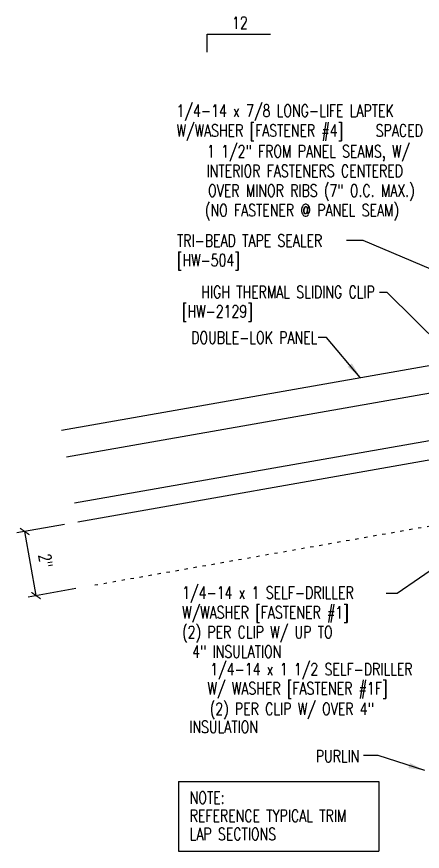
# Model space of a CAD drawing. Header units: inches. Extents: x 6.5 to 41.7, y 11.9 to 43.1.
# Drawn here: x 6.47 to 18.92, y 11.88 to 37.53 of the extents above; entities that cross this region are included whole.
import ezdxf
from ezdxf.enums import TextEntityAlignment as Align

# ---------------------------------------------------------------- set-up
doc = ezdxf.new("R2010")
doc.units = ezdxf.units.IN
doc.header["$MEASUREMENT"] = 0
doc.linetypes.add('ACAD_ISO07W100', pattern=[3, 0, -3])
for name, color, linetype in [('DIM', 7, 'Continuous'), ('FASTENER', 9, 'Continuous'), ('MARK', 1, 'Continuous'), ('PANEL', 11, 'Continuous'), ('TEXT', 2, 'Continuous')]:
    doc.layers.add(name, color=color, linetype=linetype)
doc.styles.add('TEXT1', font='ROMANS.shx', dxfattribs={"width": 0.75, "height": 0.375})
doc.dimstyles.new('DETAIL', dxfattribs={"dimscale": 4, "dimtxt": 0.09375, "dimasz": 0.0625, "dimexe": 0.0625, "dimexo": 0.125, "dimgap": 0.0625, "dimtad": 1, "dimdec": 4, "dimzin": 3, "dimdsep": 46, "dimlunit": 4, "dimtxsty": 'TEXT1', "dimblk": 'ARCHTICK', "dimcen": 0.0625, "dimclrd": 7, "dimclre": 7, "dimclrt": 2, "dimadec": 0, "dimazin": 0, "dimtfac": 0.59375, "dimtdec": 4, "dimtmove": 0, "dimatfit": 3, "dimfxl": 0, "dimtolj": 1, "dimtzin": 3, "dimarcsym": 0})
doc.dimstyles.new('DETAIL$7', dxfattribs={"dimscale": 4, "dimtxt": 0.09375, "dimasz": 0.125, "dimexe": 0.0625, "dimexo": 0.125, "dimgap": 0.0625, "dimtad": 1, "dimdec": 4, "dimzin": 3, "dimdsep": 46, "dimlunit": 4, "dimtxsty": 'TEXT1', "dimblk": 'ARCHTICK', "dimcen": 0.0625, "dimclrd": 7, "dimclre": 7, "dimclrt": 2, "dimadec": 0, "dimazin": 0, "dimtfac": 0.59375, "dimtdec": 4, "dimtmove": 0, "dimatfit": 3, "dimfxl": 0, "dimfrac": 2, "dimtolj": 1, "dimtzin": 3, "dimarcsym": 0})

# ---------------------------------------------------------------- blocks, each defined once
blk = doc.blocks.new('_ArchTick')
at = {"color": 0, "linetype": 'ByBlock', "const_width": 0.15}
blk.add_lwpolyline([(-0.5, -0.5), (0.5, 0.5)], dxfattribs=at)
blk = doc.blocks.new('slopl1')
at = {"layer": 'MARK', "color": 6}
blk.add_lwpolyline([(0, 0), (0, 0.1368), (0.4871, 0.1368)], dxfattribs=at)
at = {"layer": 'MARK', "color": 2, "style": 'TEXT1', "width": 0.75}
blk.add_text('12', height=0.09375, dxfattribs=at).set_placement((0.1909, 0.1779))
blk.add_attdef('SLOPL1', text='', height=0.0938, dxfattribs=at).set_placement((-0.0549, 0.0243), align=Align.RIGHT)
blk = doc.blocks.new('dsc-HW-504')
at = {"layer": 'TEXT', "style": 'TEXT1', "width": 0.75}
for s, p in [('TRI-BEAD TAPE SEALER', (0, 0)), ('[HW-504]', (0, -0.6))]:
    blk.add_text(s, height=0.375, dxfattribs=at).set_placement(p)
at = {"layer": 'TEXT', "style": 'TEXT1', "flags": 1}
for tag, p in [('COLOR', (0, -1.2)), ('CALC', (0, -1.2)), ('OPT1', (0, -1.2)), ('OPT2', (0, -1.2)), ('OPT3', (0, -1.2)), ('GAGE', (0, -1.2)), ('SHPLN', (0, -1.2)), ('PART', (0, -1.2)), ('DESCRIPTION', (0, -1.2)), ('MULTIPLE', (0, -1.2)), ('SPARE1', (0, -1.8)), ('SPARE2', (0, -1.8)), ('SPARE3', (0, -1.8)), ('SPARE4', (0, -1.8)), ('SPARE5', (0, -1.8)), ('SPARE6', (0, -1.8)), ('SPARE7', (0, -1.8)), ('SPARE8', (0, -1.8)), ('SPARE9', (0, -1.8)), ('SPARE10', (0, -1.8))]:
    blk.add_attdef(tag, p, '', height=0.375, dxfattribs=at)
blk = doc.blocks.new('FD-F4')
at = {"layer": 'TEXT', "style": 'TEXT1', "width": 0.75}
for s, p in [('1/4-14 x 7/8 LONG-LIFE LAPTEK', (0.0047, -0.0408)), ('W/WASHER [FASTENER #4]', (0.0047, -0.1926))]:
    blk.add_text(s, height=0.09375, dxfattribs=at).set_placement(p)
blk.add_attdef('(QUANTITY)', (1.4847, -0.1926), '', height=0.0938, dxfattribs=at)
at = {"layer": 'TEXT', "style": 'TEXT1', "flags": 1}
for tag, p in [('Color', (0.0624, -0.4349)), ('Calc', (0.0624, -0.4349)), ('Opt1', (0.0624, -0.4349)), ('Opt2', (0.0624, -0.4349)), ('Opt3', (0.0624, -0.4349)), ('Description', (0.0624, -0.4349)), ('Multiple', (0.0624, -0.4349)), ('Part', (0.0624, -0.4349)), ('Spare1', (0.0624, -0.6224)), ('Spare2', (0.0624, -0.6224)), ('Spare3', (0.0624, -0.6224)), ('Spare4', (0.0624, -0.6224)), ('Spare5', (0.0624, -0.6224)), ('Spare6', (0.0624, -0.6224)), ('Spare7', (0.0624, -0.6224)), ('Spare8', (0.0624, -0.6224)), ('Spare9', (0.0624, -0.6224)), ('Spare10', (0.0624, -0.6224))]:
    blk.add_attdef(tag, p, '', height=0.0938, dxfattribs=at)
blk = doc.blocks.new('A$C30686E82')
for p, q in [((-2.715, 0.761), (3.437, 0.761)), ((-2.715, 0.761), (-2.715, -1.379)), ((3.437, 0.761), (3.437, -1.379)), ((-2.715, -1.379), (3.437, -1.379))]:
    blk.add_line(p, q)
at = {"layer": 'TEXT', "style": 'TEXT1', "width": 0.75}
for s, p in [('NOTE:', (-2.368, 0.081)), ('REFERENCE TYPICAL TRIM', (-2.368, -0.477)), ('LAP SECTIONS', (-2.368, -1.035))]:
    blk.add_text(s, height=0.375, dxfattribs=at).set_placement(p)
blk = doc.blocks.new('*D29')
at = {"layer": 'DEFPOINTS', "color": 0}
for p in [(8.431, 22.013), (6.717, 21.71), (8.778, 20.043)]:
    blk.add_point(p, dxfattribs=at)
at = {"layer": 'DIM', "color": 7, "lineweight": -2}
for p, q in [((7.939, 21.926), (6.471, 21.667)), ((7.064, 19.741), (6.717, 21.71)), ((8.286, 19.956), (6.818, 19.697))]:
    blk.add_line(p, q, dxfattribs=at)
at = {"layer": 'DIM', "color": 7, "lineweight": -2, "xscale": 0.25, "yscale": 0.25, "zscale": 0.25}
for p, rotation in [((6.717, 21.71), 100.0000000000008), ((7.064, 19.741), 280.0000000000008)]:
    blk.add_blockref('_ArchTick', p, dxfattribs=dict(at, rotation=rotation))
at = {"layer": 'DIM', "color": 2, "insert": (7.357, 20.808), "char_height": 0.375, "attachment_point": 5, "rotation": 280, "style": 'TEXT1'}
blk.add_mtext('\\A1;2"', dxfattribs=at)
blk = doc.blocks.new('FD-F1')
at = {"layer": 'TEXT', "style": 'TEXT1', "width": 0.75}
for s, p in [('1/4-14 x 1 SELF-DRILLER', (0.0047, -0.0408)), ('W/WASHER [FASTENER #1]', (0.0047, -0.1926))]:
    blk.add_text(s, height=0.09375, dxfattribs=at).set_placement(p)
blk.add_attdef('(QUANTITY)', (0.0047, -0.3444), '', height=0.0938, dxfattribs=at)

msp = doc.modelspace()

# ---------------------------------------------------------------- linework, layer by layer
at = {"layer": 'PANEL'}
for p, q in [((19.99281, 26.10656), (7.99755, 23.99148)), ((19.1452, 24.50099), (8.24656, 22.57926))]:
    msp.add_line(p, q, dxfattribs=at)
for points in [[(7.85064, 24.82462), (26.56904, 28.12518)], [(19.24765, 23.91995), (8.34901, 21.99822)]]:
    msp.add_lwpolyline(points, dxfattribs=at)
at = {"layer": 'TEXT', "linetype": 'ACAD_ISO07W100', "ltscale": 0.06}
msp.add_line((29.36934, 23.67382), (8.77827, 20.04306), dxfattribs=at)

# ---------------------------------------------------------------- block references
for name, p in [('dsc-HW-504', (11.38928, 30.46066)), ('A$C30686E82', (14.14807, 13.26239))]:
    msp.add_blockref(name, p)
at = {"layer": 'FASTENER', "xscale": 4, "yscale": 4, "zscale": 4}
msp.add_blockref('FD-F1', (11.52974, 19.80624), dxfattribs=at).add_auto_attribs({'(QUANTITY)': '(2) PER CLIP W/ UP TO'})
at = {"layer": 'MARK', "xscale": 4, "yscale": 4, "zscale": 4}
msp.add_blockref('slopl1', (12.31597, 36.44257), dxfattribs=at)
at = {"layer": 'TEXT', "xscale": 4, "yscale": 4, "zscale": 4}
msp.add_blockref('FD-F4', (11.35891, 34.61421), dxfattribs=at).add_auto_attribs({'(QUANTITY)': ' SPACED'})

# ---------------------------------------------------------------- texts
at = {"layer": 'TEXT', "style": 'TEXT1', "width": 0.75}
for s, p in [('1 1/2" FROM PANEL SEAMS, W/', (18.54411, 33.20517)), ('INTERIOR FASTENERS CENTERED ', (18.51977, 32.60151)), ('OVER MINOR RIBS (7" O.C. MAX.)', (18.68569, 31.99796)), ('(NO FASTENER @ PANEL SEAM)', (18.20484, 31.3957)), ('HIGH THERMAL SLIDING CLIP', (17.46339, 28.88132)), ('[HW-2129]', (13.71449, 28.28775)), ('DOUBLE-LOK PANEL', (15.69683, 27.48007)), ('4" INSULATION', (14.59322, 17.8316)), ('1/4-14 x 1 1/2 SELF-DRILLER', (18.62006, 17.29083)), ('W/ WASHER [FASTENER #1F]', (17.84897, 16.70369)), ('(2) PER CLIP W/ OVER 4"', (17.43603, 16.07274)), ('INSULATION', (13.8777, 15.51849)), ('PURLIN', (16.99021, 14.61768))]:
    msp.add_text(s, height=0.375, dxfattribs=at).set_placement(p, align=Align.RIGHT)

# ---------------------------------------------------------------- dimensions: what is measured, and where the dimension line sits
at = {"layer": 'DIM'}
dim = msp.add_aligned_dim(p1=(8.77827, 20.04306), p2=(8.43097, 22.01268), distance=1.74058, dimstyle='DETAIL', dxfattribs=at)
dim.commit()
dim.dimension.update_dxf_attribs({"geometry": '*D29', "text_midpoint": (7.35651, 20.80779)})

# ---------------------------------------------------------------- leaders
for points, override in [([(23.73631, 27.83711), (17.10446, 30.64863), (16.5972, 30.64863)], {"dimfrac": 2}), ([(19.96868, 26.95102), (17.84376, 29.0527), (17.60679, 29.0527)], {"dimgap": 0.0625, "dimtad": 0}), ([(17.01856, 26.44117), (15.97544, 27.67451), (15.72837, 27.67451)], {"dimfrac": 2}), ([(20.887, 21.69437), (18.14954, 19.80919), (17.80858, 19.80919)], {"dimgap": 0.0625, "dimtad": 0})]:
    msp.add_leader(points, dimstyle='DETAIL$7', override=override, dxfattribs=at)
msp.add_leader([(18.99518, 14.36599), (17.56666, 14.82375), (17.11387, 14.82375)], dimstyle='DETAIL$7', dxfattribs=at)

doc.saveas('drawing.dxf')
